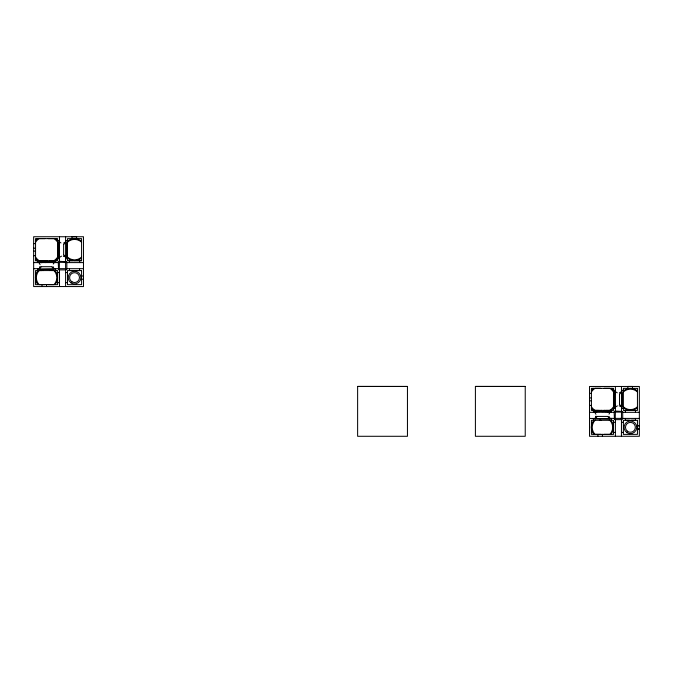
<?xml version="1.0" encoding="UTF-8"?>
<svg xmlns="http://www.w3.org/2000/svg" width="673" height="673" viewBox="0 0 673 673"><rect width="100%" height="100%" fill="white"/><g stroke="black" fill="none" stroke-linecap="round" stroke-linejoin="round"><path stroke-width="1.01" d="M40.136 266.34L39.909 267.173M595.916 416.494L596.009 416.074M615.383 405.18L615.543 404.532M595.874 416.629L594.781 418.943L610.125 418.943L608.964 416.368M609.015 414.131L609.738 412.684M39.9 267.189L38.908 269.208L54.252 269.208L53.091 266.634M53.268 264.035L54.404 262.352L54.16 261.822L47.396 261.898M40.077 264.59L38.756 262.352L39.009 261.822L41.751 261.814M595.95 414.316L594.638 412.086L594.882 411.548L598.465 411.632M61.529 256.144L59.3 257.465L58.761 257.221L58.761 242.061L59.3 241.817L60.982 242.953M617.41 405.878L615.172 407.19L614.634 406.946L614.634 391.795L615.172 391.551L617.284 392.83M59.3 257.465L59.3 241.817M615.172 407.19L615.172 391.551M57.861 256.691L57.861 242.591M613.818 406.282L613.818 392.46M64.137 256.32L66.147 257.313L66.147 241.969L63.994 244.198M619.16 405.811L622.029 407.047L622.029 391.694L619.9 393.907M57.617 257.069L57.424 257.347A13.3 13.3 0 0 1 54.017 260.67L51.055 260.67M613.49 406.803L613.296 407.072A13.3 13.3 0 0 1 609.889 410.395L604.009 410.404M41.12 267.08L38.756 268.872M597.001 416.797L594.638 418.606M58.265 262.352L59.3 261.326L66.291 261.73L66.846 262.352L66.846 268.872L65.819 269.907L59.3 269.907L58.526 269.192L58.265 262.352L66.846 262.352M614.138 412.086L615.172 411.052L622.163 411.455L622.718 412.086L622.718 418.606L621.692 419.641L615.172 419.641L614.399 418.917L614.138 412.086L622.718 412.086M609.755 412.658L610.032 411.548L607.29 411.548M57.617 258.205L55.144 260.67M613.49 407.931L611.017 410.404M35.551 240.555L37.495 238.612M591.424 390.281L593.367 388.338M59.3 269.907L59.51 256.514M615.172 419.641L615.383 412.305M65.819 241.817L63.523 243.138M621.692 391.551L619.396 392.872M38.908 269.208L53.403 268.998M52.393 262.571L54.404 262.352M608.266 412.305L610.276 412.086M53.403 261.906L54.16 261.822M610.032 411.548L609.898 412.086M596.362 418.295L595.672 418.387M74.451 260.678L81.576 260.703L81.576 238.612L67.502 238.637L67.502 260.703L73.584 260.678M66.577 262.596L83.477 262.596M66.577 268.687L83.477 268.687M59.51 286.538L83.477 286.563L83.477 236.736L33.65 236.736L33.65 286.563L59.51 286.563L59.51 269.663M622.449 412.33L639.35 412.33M622.449 418.421L639.35 418.421M615.383 436.272L639.35 436.289L639.35 386.47L589.523 386.47L589.523 436.289L615.383 436.289L615.383 419.388M59.51 236.711L59.51 242.768M33.65 262.596L39.707 262.579M33.65 268.687L39.707 268.662M591.424 408.461L593.367 410.404L595.58 410.404L591.424 410.404L591.424 388.338L613.49 388.338L613.49 410.429L609.334 410.395M589.523 412.33L596.009 412.33M589.523 418.421L609.275 418.732M42.105 260.67L35.551 260.703L35.551 238.612L57.617 238.612L57.617 260.703L52.343 260.67M40.817 260.67L39.16 260.67A13.3 13.3 0 0 1 35.551 257.069M39.766 261.906L43.299 261.814M38.756 262.352L41.12 262.571M59.51 268.662L65.601 268.662L65.819 269.907M44.956 284.629L35.551 284.662L35.551 270.563L43.518 270.563M42.105 270.563L37.545 270.571L37.545 268.67M595.033 388.338L600.829 388.329M596.615 410.395L597.977 410.404M595.033 410.395L596.917 410.395M594.882 411.548L595.639 411.632M594.638 412.086L609.57 412.305M615.383 418.387L621.473 418.387L621.692 419.641M600.829 434.363L591.424 434.363L591.424 420.289L600.905 420.289M595.58 420.297L593.418 420.305L593.418 418.404M44.956 238.604L39.16 238.612A13.3 13.3 0 0 0 35.551 242.213M48.204 238.604L54.017 238.612A13.3 13.3 0 0 1 57.424 241.935L57.617 242.213M57.617 240.631L59.51 240.623M65.601 240.614L67.502 240.631M33.65 243.618L35.551 243.609M33.65 248.194L35.551 248.211M33.65 251.105L35.551 251.096M33.65 255.698L35.551 255.681M64.028 255.101L66.147 257.313M57.617 258.693L59.51 258.693M65.601 258.693L67.502 258.693M40.43 260.67L42.534 260.67M41.844 260.661L45.032 260.67M35.551 260.67L39.699 260.67M44.115 260.661L47.413 260.67M53.461 260.67L57.617 260.67M67.502 260.67L81.576 260.67M46.58 260.661L50.635 260.67M42.592 261.898L46.58 261.814M44.149 261.898L51.417 261.814M39.471 262.571L42.828 262.571M42.592 262.571L45.764 262.571M45.36 262.571L53.697 262.571M53.453 262.579L58.543 262.596M64.633 262.579L65.601 262.571L65.601 268.662M41.364 266.693L51.804 266.693M54.362 268.662L58.543 268.687M52.048 267.08L54.404 268.872M58.265 268.872L59.3 268.872M65.819 268.872L66.846 268.872M43.366 270.554L49.802 270.554M73.584 270.563L69.496 270.571L69.496 268.67M52.343 270.563L57.617 270.588L57.617 284.662L42.037 284.637L42.037 286.555M75.317 270.563L79.582 270.571L79.582 268.687M57.617 272.565L59.51 272.582M65.601 272.582L67.502 272.565M81.576 275.989L83.477 275.997M81.576 279.219L83.477 279.211M57.617 282.668L59.51 282.668M65.601 282.668L67.502 282.668M41.844 284.629L39.143 284.637A10.238 10.238 0 0 1 39.143 270.563M48.204 284.629L54.017 284.637A10.238 10.238 0 0 0 54.017 270.563M357.624 386.437L407.451 386.437L407.451 436.289L357.624 436.289L357.624 386.437L407.451 386.47M475.407 386.437L525.234 386.437L525.234 436.289L475.407 436.289L475.407 386.437L525.234 386.47M604.076 388.329L609.889 388.338A13.3 13.3 0 0 1 613.296 391.661L613.49 391.938M613.49 390.365L615.383 390.348M621.473 390.348L623.375 390.365M589.523 393.343L591.424 393.335M589.523 397.928L591.424 397.936M589.523 400.822L591.424 400.839M589.523 405.415L591.424 405.424M619.9 404.835L622.029 407.047M613.49 408.418L615.383 408.418M621.473 408.418L623.375 408.418M631.19 410.404L635.455 410.412L635.455 412.33M600.829 410.395L604.926 410.395M597.717 410.395L601.628 410.395M630.323 410.404L625.368 410.412L625.368 412.33M596.303 410.395L599.391 410.404M604.934 411.548L605.498 411.548M601.62 411.548L606.449 411.632M599.172 411.548L603.269 411.632M596.202 411.548L600.022 411.632M595.344 412.305L596.648 412.305M610.234 412.305L614.415 412.33M597.237 416.419L607.677 416.419M608.485 418.286L614.415 418.421M620.506 418.387L621.473 418.387L621.473 412.305M607.896 416.78L610.276 418.606M614.138 418.606L615.172 418.606M621.692 418.606L622.718 418.606M631.19 420.297L635.455 420.305L635.455 418.421M599.407 420.289L613.49 420.314L613.49 434.396L597.91 434.371L597.91 436.281M629.457 420.297L625.368 420.305L625.368 418.404M613.49 422.316L615.383 422.299M621.473 422.299L623.375 422.316M637.449 425.723L639.35 425.723M637.449 425.731L639.35 425.731M613.49 432.394L615.383 432.394M621.473 432.394L623.375 432.394M604.085 434.363L609.889 434.363A10.238 10.238 0 0 0 609.889 420.289M597.717 434.363L595.016 434.363A10.238 10.238 0 0 1 595.016 420.289M49.642 260.67L52.738 260.67M49.642 270.563L51.316 270.554M51.055 270.563L52.738 270.554M608.215 410.404L611.488 410.412L611.488 412.33M605.515 410.404L607.988 410.395M605.742 411.548L609.275 411.632M53.453 270.563L55.615 270.571L55.615 268.67M609.326 420.297L611.488 420.305L611.488 418.404M621.431 436.264L621.473 419.388M63.287 256.085L64.112 256.312M40.775 262.571L41.415 262.722M39.009 261.822L39.143 262.352M611.387 388.338L613.49 390.441M55.514 238.612L57.617 240.707M35.551 258.726L37.495 260.67L37.545 262.596M615.383 393.562L615.543 394.201M65.575 256.135L65.601 261.629M632.46 388.355L632.46 386.445L627.867 386.453L627.867 388.355M621.818 392.552L621.818 406.812M621.692 411.052L621.692 412.086M621.473 386.445L621.473 391.593M621.473 407.157L621.473 411.354M619.513 394.142L619.513 404.591M615.383 386.445L615.383 391.593M615.383 407.157L615.383 411.354M615.172 411.052L615.172 412.086M614.634 391.795L614.634 406.946M613.734 392.317L613.734 406.425M602.428 434.371L602.428 436.281M595.016 411.632L595.016 412.086M593.418 410.412L593.418 412.33M79.582 260.703L79.582 262.596M76.587 238.629L76.587 236.711L71.994 236.711L71.994 238.629M69.496 260.687L69.496 262.596M65.946 242.818L65.946 257.078M65.819 261.326L65.819 262.352M65.601 236.711L65.601 242.768M65.601 269.663L65.601 286.563M63.632 244.417L63.632 254.857M59.3 261.326L59.3 262.352M58.761 242.061L58.761 257.221M55.615 260.687L55.615 262.596M54.025 261.906L54.025 262.352M46.555 284.637L46.555 286.555M593.805 434.363A11.155 11.155 0 0 1 593.805 420.289M610.882 420.289A10.978 10.978 0 0 1 610.882 434.363M637.44 406.82A10.238 10.238 0 0 1 623.383 406.82M623.383 391.922A10.238 10.238 0 0 1 637.44 391.922M637.449 407.779A10.97 10.97 0 0 1 623.375 407.779M623.383 390.954A10.97 10.97 0 0 1 637.44 390.954M595.016 410.395A13.3 13.3 0 0 1 591.424 406.803M591.424 391.938A13.3 13.3 0 0 1 595.025 388.338M81.576 258.053A10.97 10.97 0 0 1 67.502 258.053M67.51 241.22A10.97 10.97 0 0 1 81.568 241.22M37.932 284.637A11.155 11.155 0 0 1 37.932 270.563M81.568 257.086A10.238 10.238 0 0 1 67.51 257.086M67.51 242.196A10.238 10.238 0 0 1 81.568 242.196M55.009 270.563A10.978 10.978 0 0 1 55.009 284.637M81.576 270.588L67.502 270.588L67.502 284.662L81.576 284.637L81.576 270.563M637.449 388.363L623.375 388.338L623.375 410.429L637.449 410.429L637.449 388.338M637.449 420.314L623.375 420.289L623.375 434.396L637.449 434.363L637.449 420.289M639.35 428.945L637.449 428.945L639.35 428.953M627.009 432.689A6.351 6.351 0 0 0 636.759 427.599A6.351 6.351 0 0 0 627.472 421.702A6.351 6.351 0 0 0 627.009 432.689M627.253 431.132A4.947 4.947 0 0 0 635.287 428.163A4.947 4.947 0 0 0 628.7 422.686A4.947 4.947 0 0 0 627.253 431.132M72.061 281.886A4.947 4.947 0 0 0 79.49 277.596A4.947 4.947 0 0 0 72.061 273.314A4.947 4.947 0 0 0 72.061 281.886M71.136 282.954A6.351 6.351 0 0 0 80.886 277.865A6.351 6.351 0 0 0 71.599 271.968A6.351 6.351 0 0 0 71.136 282.954"/></g></svg>
